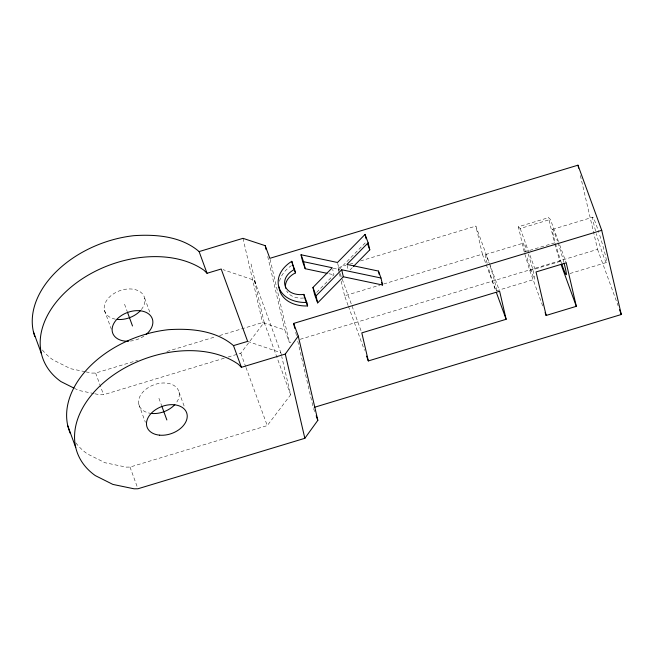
<?xml version="1.0" encoding="UTF-8"?>
<svg xmlns="http://www.w3.org/2000/svg" width="654" height="654" viewBox="0 0 654 654"><rect width="100%" height="100%" fill="white"/><g stroke="black" fill="none" stroke-linecap="round" stroke-linejoin="round"><path stroke-width="0.49" stroke-dasharray="3.27 2.45" d="M228.115 357.027L240.77 353.193L264.159 322.373L254.373 280.296L223.079 269.652M75.864 442.889A95.386 65.04 -20.1 0 0 87.407 453.925L104.951 462.713L126.181 467.119L130.007 467.07L267.257 425.599L290.646 394.779L281.743 356.585M333.205 268.254L339.107 269.505L366.003 242.127M316.659 292.363L333.932 274.778L332.706 269.522M349.98 270.004L352.808 267.118M339.181 272.579L338.061 267.739L345.876 265.377M349.784 264.191L354.672 262.712M360.534 260.946L475.867 226.088L499.264 290.27M542.673 305.9L529.797 270.568L524.246 252.035L518.369 226.783L548.543 217.659L550.382 219.401L559.334 243.942M518.369 226.783L520.208 228.516L550.382 219.401M552.614 229.35L592.843 217.185M348.075 305.377L344.584 295.796L379.77 285.16M383.677 283.983L482.39 254.144L475.867 226.088M485.562 254.537L523.789 242.986M86.017 371.889L91.805 373.091L95.631 373.042L137.602 360.354M166.884 351.492L215.689 336.736M219.597 335.559L262.54 322.569L284.776 329.91L289.436 342.557L291.39 341.968M524.246 252.035L554.42 242.92L548.543 217.659M94.912 393.79L99.743 394.787L103.561 394.738L224.224 358.204M300.161 339.312L597.552 249.37L580.27 175.092M529.797 270.568L559.971 261.453L560.666 263.358M496.435 290.826L534.661 279.266M570.018 273.503L606.421 262.499A23.667 1.431 73.2 0 0 599.424 234.32M85.053 371.693L70.583 368.692L53.031 359.896A95.386 65.04 -20.1 0 1 40.36 347.315M93.947 393.585L78.513 390.389L74.989 388.623M328.978 273.732L333.932 274.778M247.637 341.38L280.828 352.669L281.514 355.604M254.373 280.296L280.828 352.669M264.159 322.373L290.646 394.779M240.77 353.193L245.642 366.534M245.994 367.483L267.257 425.599M144.673 298.15L150.191 313.25M179.049 392.179L184.567 407.279M124.562 304.241L127.326 311.803M158.93 398.278L161.693 405.815M104.444 310.315L111.335 329.191M138.812 404.344L145.368 422.271M95.631 373.042L103.561 394.738M130.007 467.07L137.25 486.878M597.552 249.37L618.161 305.884M559.677 244.89L566.217 262.826M520.208 228.516L535.691 271.001M482.39 254.144L485.881 263.726M486.233 264.682L496.01 291.504M338.061 267.739L339.802 272.53M340.154 273.486L341.903 278.277M342.246 279.233L361.809 332.878M348.427 306.334L364.491 350.397M313.56 408.562L314.876 412.175M554.715 243.893L559.971 261.453M347.135 265.303L348.157 269.685M337.685 263.366L339.107 269.505M339.41 273.544L340.309 277.41M341.208 281.285L344.584 295.796M295.706 332.346L296.63 336.303M297.783 341.265L313.004 406.665M270.069 259.319L289.436 342.557M251.062 264.003L255.698 283.918M267.739 256.572L284.776 329.91M242.986 238.334L262.54 322.569M143.954 336.082A21.059 14.355 -20.1 0 1 130.44 341.069M561.41 263.022A23.667 1.431 73.2 0 1 552.72 232.203A23.667 1.431 73.2 0 1 557.388 240.983M557.976 242.748A23.667 1.431 73.2 0 1 563.952 262.785M606.421 262.499A23.667 1.431 73.2 0 1 596.334 233.633M595.557 230.846A23.667 1.431 73.2 0 1 592.884 217.202A23.667 1.431 73.2 0 1 598.819 232.432M303.669 298.02A18.614 13.579 -13.1 0 1 286.64 290.989M489.96 265.557A18.95 1.144 73.2 0 1 496.517 290.793A18.95 1.144 73.2 0 1 488.358 267.715M487.173 263.366A18.95 1.144 73.2 0 1 489.045 262.843M528.179 254.005A18.95 1.144 73.2 0 1 534.743 279.233A18.95 1.144 73.2 0 1 526.576 256.155M525.391 251.806A18.95 1.144 73.2 0 1 527.271 251.283M151.703 413.467A21.059 14.355 -20.1 0 1 140.577 395.196A21.059 14.355 -20.1 0 1 169.361 383.604A21.059 14.355 -20.1 0 1 175.468 403.894M279.503 281.245A31.76 23.168 -13.1 0 1 291.373 265.63M115.382 319.168A21.059 14.355 -20.1 0 1 106.872 300.129A21.059 14.355 -20.1 0 1 135.591 289.73A21.059 14.355 -20.1 0 1 141.092 309.865"/><path stroke-width="0.98" d="M298.265 336.082L317.828 420.326L304.846 438.303L137.937 488.767L134.111 488.816L112.889 484.418L95.337 475.621A95.386 65.04 -20.1 0 1 108.482 378.666A95.386 65.04 -20.1 0 1 238.391 364.303L241.416 367.311L285.283 354.059L298.265 336.082L293.638 323.428L601.721 230.322L577.972 165.184L269.84 258.33L265.213 245.667L242.986 238.334L199.11 251.586C181.42 236.331 156.322 234.148 133.849 235.677A95.386 65.04 -20.1 0 0 34.825 336.581M353.512 266.399L369.78 249.836L368.145 242.822L365.071 234.394L337.48 262.491L301.044 254.766L302.671 261.78L305.197 268.712L326.992 273.315M368.145 242.822L346.931 264.429L378.445 271.075L380.971 277.999L382.598 285.021L343.325 276.773L317.664 302.9L314.59 294.472L312.955 287.458L332.297 267.764L303.57 261.698L301.044 254.766M317.664 302.9L316.029 295.886L341.69 269.759L380.971 277.999M74.106 388.182L60.969 381.593A95.386 65.04 -20.1 0 1 74.106 284.637A95.386 65.04 -20.1 0 1 204.015 270.274L207.04 273.282L221.183 269.015L247.637 341.38L233.486 345.614C215.787 330.36 190.69 328.177 168.225 329.706A95.386 65.04 -20.1 0 0 70.305 433.422M368.333 360.934L506.139 319.283L499.615 291.226L361.809 332.878L368.333 360.934L366.592 356.144M546.155 315.449L576.329 306.325L566.217 262.826L536.035 271.95L546.155 315.449L545.109 312.579M314.214 407.36L621.3 314.509L601.721 230.322M199.11 251.586L207.04 273.282M233.486 345.614L241.416 367.311M127.669 312.751L132.5 325.986M162.037 406.763L166.86 419.966M33.428 331.791L41.357 353.487M67.795 425.819L75.725 447.516M619.551 309.718L621.3 314.509M561.018 264.314L576.329 306.325M496.361 292.461L506.139 319.283M367.728 244.22L369.78 249.836M381.65 282.422L382.598 285.021M312.955 287.458L316.029 295.886M279.021 287.016A31.76 23.168 -13.1 0 0 307.601 305.941L306.783 302.434A31.76 23.168 -13.1 0 1 279.168 287.948A31.76 23.168 -13.1 0 1 291.798 261.314L295.543 272.865A18.614 13.579 -13.1 0 0 285.438 286.738M294.733 269.35A18.614 13.579 -13.1 0 0 285.209 286.125A18.614 13.579 -13.1 0 0 303.857 294.39L306.783 302.434M292.616 264.821L295.543 272.865M304.993 298.796L307.601 305.941M316.184 415.797L317.828 420.326M577.972 165.184L578.659 168.152M378.445 271.075L379.263 274.582M365.071 234.394L366.093 238.775M341.69 269.759L343.325 276.773M303.57 261.698L305.197 268.712M303.857 294.39L304.674 297.905M291.798 261.314L292.412 263.946M293.638 323.428L294.791 328.382M265.213 245.667L266.129 249.632M285.283 354.059L304.846 438.303M128.683 341.208A21.059 14.355 -20.1 0 1 113.747 323.567A21.059 14.355 -20.1 0 1 144.313 311.672A21.059 14.355 -20.1 0 1 146.185 334.398M285.626 288.21A18.614 13.579 -13.1 0 1 285.504 287.482M174.822 404.622A21.059 14.355 -20.1 0 1 151.703 413.467M140.455 310.593A21.059 14.355 -20.1 0 1 117.328 319.438M564.181 263.636A23.667 1.431 73.2 0 1 561.753 264.036M159.633 435.163A21.059 14.355 -20.1 0 0 186.979 413.884A21.059 14.355 -20.1 0 0 153.976 410.843A21.059 14.355 -20.1 0 0 159.633 435.163"/></g></svg>
